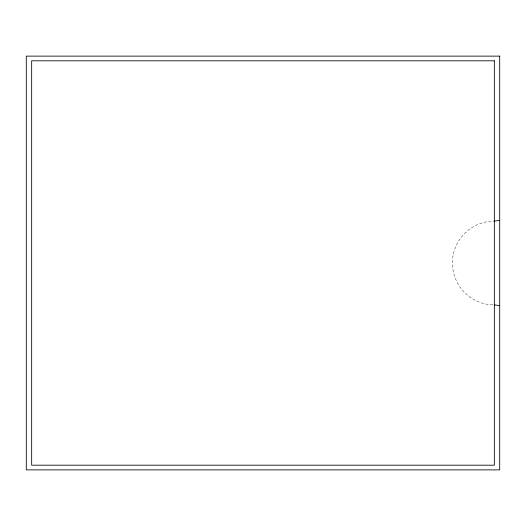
<?xml version="1.0" encoding="UTF-8"?>
<svg xmlns="http://www.w3.org/2000/svg" width="526" height="526" viewBox="0 0 526 526"><rect width="100%" height="100%" fill="white"/><g stroke="black" fill="none" stroke-linecap="round" stroke-linejoin="round"><path stroke-width="0.39" stroke-dasharray="2.63 1.97" d="M492.783 304.87A41.896 41.896 0 0 1 452.452 262.224A41.896 41.896 0 0 1 494.341 221.104"/><path stroke-width="0.79" d="M494.341 221.104L499.7 220.394M494.341 304.896L499.7 305.606M499.7 56.124L26.3 56.124L26.3 469.876L499.7 469.876L499.7 56.124M494.341 60.806L31.659 60.806L31.659 465.194L494.341 465.194L494.341 60.806"/></g></svg>
